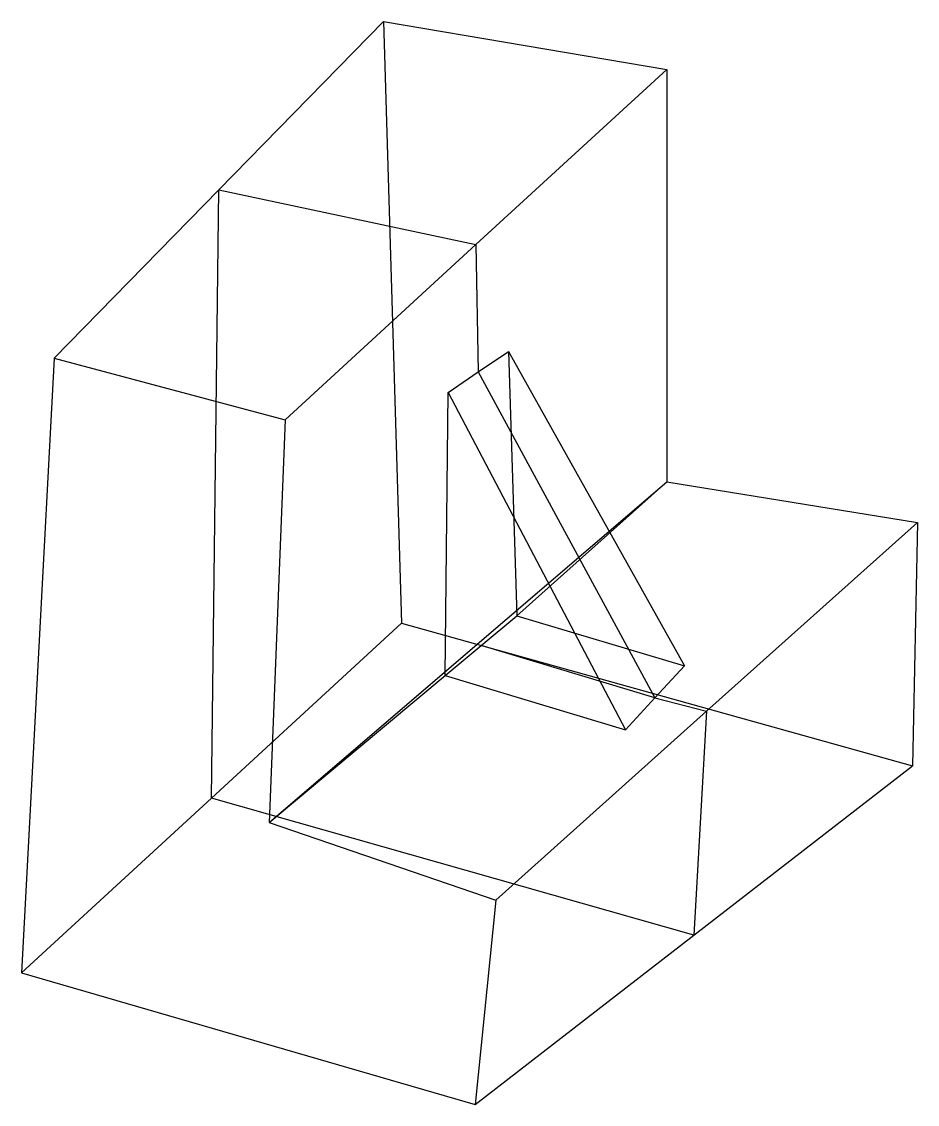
# Model space of a CAD drawing. Header units: metres. Extents: x 286 to 603, y 317 to 699.
import ezdxf

# ---------------------------------------------------------------- set-up
doc = ezdxf.new("R2010")
doc.units = ezdxf.units.M

msp = doc.modelspace()

# ---------------------------------------------------------------- linework, layer by layer
at = {"color": 0}
for p, q in [((414.164708, 699.116283), (355.90787, 639.679873)), ((414.164708, 699.116283), (514.221592, 682.264229)), ((414.164708, 699.116283), (420.414367, 486.553189)), ((514.221592, 682.264229), (446.774518, 620.332845)), ((514.221592, 682.264229), (514.285357, 536.534268)), ((355.90787, 639.679873), (297.651032, 580.243463)), ((353.310482, 424.766176), (355.90787, 639.679873)), ((355.90787, 639.679873), (446.774518, 620.332845)), ((446.774518, 620.332845), (379.327443, 558.401461)), ((446.774518, 620.332845), (447.57915, 575.323915)), ((447.57915, 575.323915), (458.24538, 582.566872)), ((458.24538, 582.566872), (461.218679, 489.184493)), ((458.24538, 582.566872), (520.460397, 471.453402)), ((297.651032, 580.243463), (286.206596, 362.979164)), ((297.651032, 580.243463), (379.327443, 558.401461)), ((436.912921, 568.080958), (447.57915, 575.323915)), ((447.57915, 575.323915), (510.052901, 460.158234)), ((435.928928, 468.107175), (436.912921, 568.080958)), ((436.912921, 568.080958), (499.645405, 448.863066)), ((379.327443, 558.401461), (373.652408, 416.081736)), ((443.968883, 476.308002), (514.285357, 536.534268)), ((461.218679, 489.184493), (514.285357, 536.534268)), ((514.285357, 536.534268), (602.804854, 522.152789)), ((528.323461, 455.444164), (602.804854, 522.152789)), ((602.804854, 522.152789), (601.086666, 436.117159)), ((353.310482, 424.766176), (420.414367, 486.553189)), ((420.414367, 486.553189), (601.086666, 436.117159)), ((448.573804, 478.645834), (461.218679, 489.184493)), ((461.218679, 489.184493), (520.460397, 471.453402)), ((435.928928, 468.107175), (448.573804, 478.645834)), ((510.052901, 460.158234), (448.573804, 478.645834)), ((373.652408, 416.081736), (443.968883, 476.308002)), ((510.052901, 460.158234), (520.460397, 471.453402)), ((373.652408, 416.081736), (435.928928, 468.107175)), ((435.928928, 468.107175), (499.645405, 448.863066)), ((499.645405, 448.863066), (510.052901, 460.158234)), ((510.052901, 460.158234), (528.323461, 455.444164)), ((453.842068, 388.735539), (528.323461, 455.444164)), ((528.323461, 455.444164), (523.80915, 376.329538)), ((523.80915, 376.329538), (601.086666, 436.117159)), ((286.206596, 362.979164), (353.310482, 424.766176)), ((523.80915, 376.329538), (353.310482, 424.766176)), ((373.652408, 416.081736), (453.842068, 388.735539)), ((453.842068, 388.735539), (446.531633, 316.541917)), ((446.531633, 316.541917), (523.80915, 376.329538)), ((286.206596, 362.979164), (446.531633, 316.541917))]:
    msp.add_line(p, q, dxfattribs=at)

doc.saveas('drawing.dxf')
